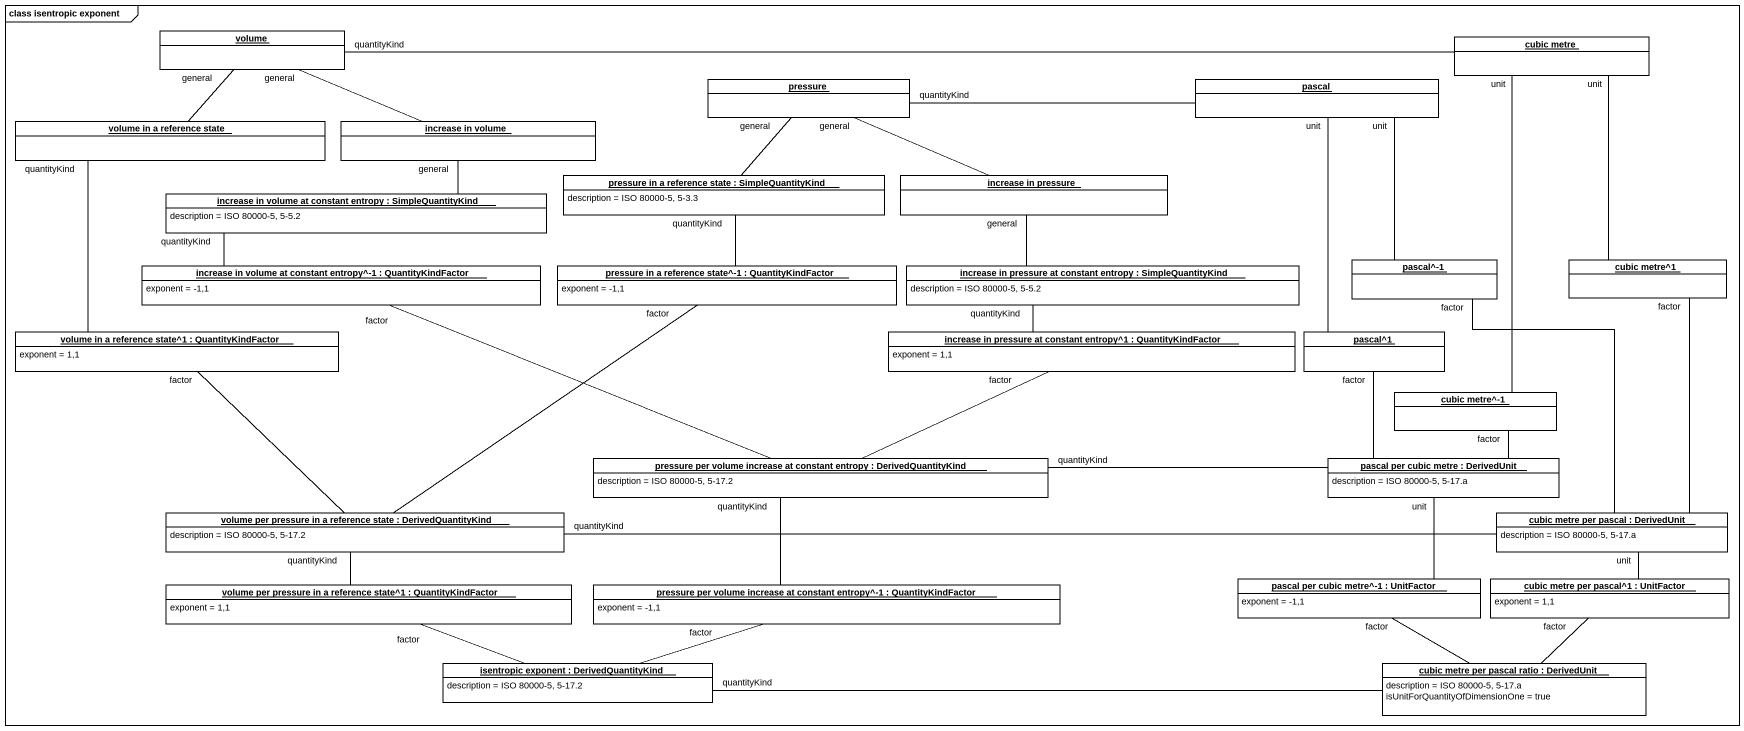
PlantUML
@startuml
mainframe class isentropic exponent
hide circle
hide empty members
object volume #FFFFFF
object "cubic metre" as cubic_metre #FFFFFF
object pressure #FFFFFF
object pascal #FFFFFF
object "volume in a reference state" as volume_in_a_reference_state #FFFFFF
object "increase in volume" as increase_in_volume #FFFFFF
object "pressure in a reference state : SimpleQuantityKind" as pressure_in_a_reference #FFFFFF {
  description = ISO 80000-5, 5-3.3
}
object "increase in pressure" as increase_in_pressure #FFFFFF
object "increase in volume at constant entropy : SimpleQuantityKind" as increase_in_volume_at #FFFFFF {
  description = ISO 80000-5, 5-5.2
}
object "pascal^-1" as pascal_1 #FFFFFF
object "cubic metre^1" as cubic_metre_1 #FFFFFF
object "increase in volume at constant entropy^-1 : QuantityKindFactor" as increase_in_volume_at_2 #FFFFFF {
  exponent = -1,1
}
object "pressure in a reference state^-1 : QuantityKindFactor" as pressure_in_a_reference_2 #FFFFFF {
  exponent = -1,1
}
object "increase in pressure at constant entropy : SimpleQuantityKind" as increase_in_pressure_at #FFFFFF {
  description = ISO 80000-5, 5-5.2
}
object "volume in a reference state^1 : QuantityKindFactor" as volume_in_a_reference_state_2 #FFFFFF {
  exponent = 1,1
}
object "increase in pressure at constant entropy^1 : QuantityKindFactor" as increase_in_pressure_at_2 #FFFFFF {
  exponent = 1,1
}
object "pascal^1" as pascal_1_2 #FFFFFF
object "cubic metre^-1" as cubic_metre_1_2 #FFFFFF
object "pressure per volume increase at constant entropy : DerivedQuantityKind" as pressure_per_volume #FFFFFF {
  description = ISO 80000-5, 5-17.2
}
object "pascal per cubic metre : DerivedUnit" as pascal_per_cubic_metre #FFFFFF {
  description = ISO 80000-5, 5-17.a
}
object "volume per pressure in a reference state : DerivedQuantityKind" as volume_per_pressure_in_a #FFFFFF {
  description = ISO 80000-5, 5-17.2
}
object "cubic metre per pascal : DerivedUnit" as cubic_metre_per_pascal #FFFFFF {
  description = ISO 80000-5, 5-17.a
}
object "volume per pressure in a reference state^1 : QuantityKindFactor" as volume_per_pressure_in_a_2 #FFFFFF {
  exponent = 1,1
}
object "pressure per volume increase at constant entropy^-1 : QuantityKindFactor" as pressure_per_volume_2 #FFFFFF {
  exponent = -1,1
}
object "pascal per cubic metre^-1 : UnitFactor" as pascal_per_cubic_metre_1 #FFFFFF {
  exponent = -1,1
}
object "cubic metre per pascal^1 : UnitFactor" as cubic_metre_per_pascal_1 #FFFFFF {
  exponent = 1,1
}
object "isentropic exponent : DerivedQuantityKind" as isentropic_exponent #FFFFFF {
  description = ISO 80000-5, 5-17.2
}
object "cubic metre per pascal ratio : DerivedUnit" as cubic_metre_per_pascal_ratio #FFFFFF {
  description = ISO 80000-5, 5-17.a
  isUnitForQuantityOfDimensionOne = true
}
cubic_metre -left- volume : quantityKind
cubic_metre -- cubic_metre_1 : unit
cubic_metre -- cubic_metre_1_2 : unit
pascal -left- pressure : quantityKind
pascal -- pascal_1 : unit
pascal -- pascal_1_2 : unit
volume_in_a_reference_state -up- volume : general
volume_in_a_reference_state -- volume_in_a_reference_state_2 : quantityKind
increase_in_volume -left- volume : general
pressure_in_a_reference -up- pressure : general
pressure_in_a_reference -- pressure_in_a_reference_2 : quantityKind
increase_in_pressure -left- pressure : general
increase_in_volume_at -up- increase_in_volume : general
increase_in_volume_at -- increase_in_volume_at_2 : quantityKind
pascal_1 -- cubic_metre_per_pascal : factor
cubic_metre_1 -- cubic_metre_per_pascal : factor
increase_in_volume_at_2 -right- pressure_per_volume : factor
pressure_in_a_reference_2 -- volume_per_pressure_in_a : factor
increase_in_pressure_at -up- increase_in_pressure : general
increase_in_pressure_at -- increase_in_pressure_at_2 : quantityKind
volume_in_a_reference_state_2 -- volume_per_pressure_in_a : factor
increase_in_pressure_at_2 -left- pressure_per_volume : factor
pascal_1_2 -- pascal_per_cubic_metre : factor
cubic_metre_1_2 -- pascal_per_cubic_metre : factor
pressure_per_volume -- pressure_per_volume_2 : quantityKind
pascal_per_cubic_metre -left- pressure_per_volume : quantityKind
pascal_per_cubic_metre -- pascal_per_cubic_metre_1 : unit
volume_per_pressure_in_a -- volume_per_pressure_in_a_2 : quantityKind
cubic_metre_per_pascal -left- volume_per_pressure_in_a : quantityKind
cubic_metre_per_pascal -- cubic_metre_per_pascal_1 : unit
volume_per_pressure_in_a_2 -right- isentropic_exponent : factor
pressure_per_volume_2 -left- isentropic_exponent : factor
pascal_per_cubic_metre_1 -right- cubic_metre_per_pascal_ratio : factor
cubic_metre_per_pascal_1 -- cubic_metre_per_pascal_ratio : factor
cubic_metre_per_pascal_ratio -left- isentropic_exponent : quantityKind
@enduml
